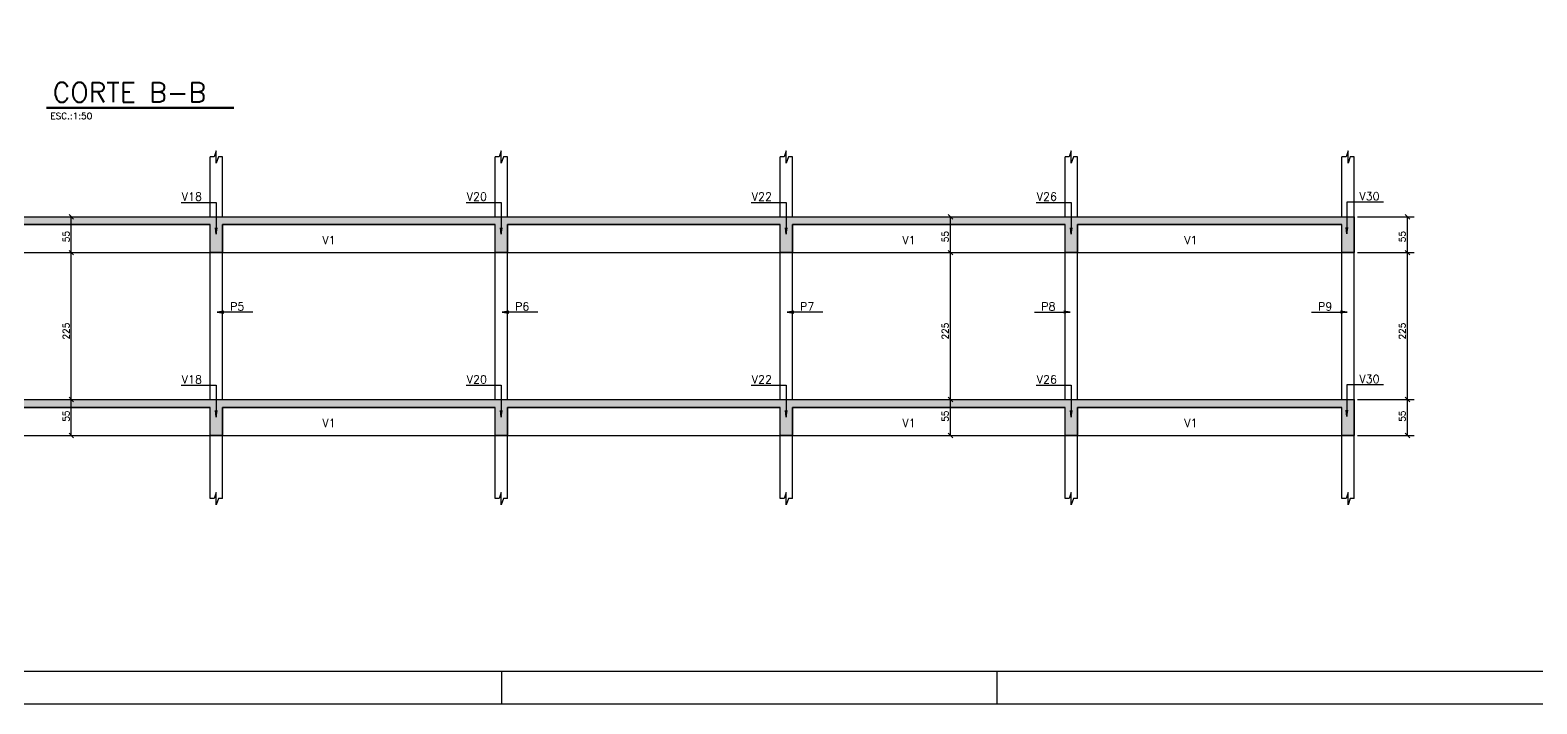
# Model space of a CAD drawing. Extents: x 1005 to 7189, y 1013 to 3983.
# Drawn here: x 3129 to 5439, y 1013 to 2045 of the extents above; entities that cross this region are included whole.
import ezdxf

# ---------------------------------------------------------------- set-up
doc = ezdxf.new("R2010")
doc.units = 0
doc.header["$MEASUREMENT"] = 0
for name, color, linetype in [('1', 1, 'CONTINUOUS'), ('2', 2, 'CONTINUOUS'), ('3', 3, 'CONTINUOUS'), ('6', 6, 'CONTINUOUS'), ('8', 8, 'CONTINUOUS'), ('9', 9, 'CONTINUOUS')]:
    doc.layers.add(name, color=color, linetype=linetype)
doc.styles.get("Standard").update_dxf_attribs({"font": 'ROMANS.SHX'})

msp = doc.modelspace()

# ---------------------------------------------------------------- linework, layer by layer
at = {"layer": '1', "linetype": 'Continuous'}
msp.add_lwpolyline([(1005.01258, 1013.090475), (7189.246905, 1013.090475), (7189.246905, 3983.090475), (1005.01258, 3983.090475), (1005.01258, 1013.090475)], dxfattribs=at)
at = {"layer": '2', "linetype": 'Continuous'}
for p, q in [((3195.533594, 1755.588956), (3188.462526, 1762.660024)), ((4543.528621, 1755.588956), (4536.457553, 1762.660024)), ((5244.366655, 1755.588956), (5237.295587, 1762.660024)), ((3195.533594, 1700.588956), (3188.462526, 1707.660024)), ((3195.533594, 1700.588956), (3188.462526, 1707.660024)), ((4543.528621, 1700.588956), (4536.457553, 1707.660024)), ((4543.528621, 1700.588956), (4536.457553, 1707.660024)), ((5244.366655, 1700.588956), (5237.295587, 1707.660024)), ((5244.366655, 1700.588956), (5237.295587, 1707.660024)), ((3195.533594, 1475.588956), (3188.462526, 1482.660024)), ((3195.533594, 1475.588956), (3188.462526, 1482.660024)), ((4543.528621, 1475.588956), (4536.457553, 1482.660024)), ((4543.528621, 1475.588956), (4536.457553, 1482.660024)), ((5244.366655, 1475.588956), (5237.295587, 1482.660024)), ((5244.366655, 1475.588956), (5237.295587, 1482.660024)), ((3195.533594, 1420.588956), (3188.462526, 1427.660024)), ((4543.528621, 1420.588956), (4536.457553, 1427.660024)), ((5244.366655, 1420.588956), (5237.295587, 1427.660024))]:
    msp.add_line(p, q, dxfattribs=at)
at = {"layer": '3', "linetype": 'Continuous'}
for p, q in [((3404.7765, 1759.12449), (3404.7765, 1850.811001)), ((3423.7765, 1759.12449), (3423.7765, 1850.811001)), ((3841.7765, 1759.12449), (3841.7765, 1850.811001)), ((3860.7765, 1759.12449), (3860.7765, 1850.811001)), ((4278.7765, 1759.12449), (4278.7765, 1850.811001)), ((4297.7765, 1759.12449), (4297.7765, 1850.811001)), ((4715.7765, 1759.12449), (4715.7765, 1850.811001)), ((4734.7765, 1759.12449), (4734.7765, 1850.811001)), ((5140.2765, 1759.12449), (5140.2765, 1850.811001)), ((5159.2765, 1759.12449), (5159.2765, 1850.811001)), ((2986.7765, 1704.12449), (3404.7765, 1704.12449)), ((3404.7765, 1479.12449), (3404.7765, 1704.12449)), ((3423.7765, 1704.12449), (3841.7765, 1704.12449)), ((3423.7765, 1479.12449), (3423.7765, 1704.12449)), ((3841.7765, 1479.12449), (3841.7765, 1704.12449)), ((3860.7765, 1704.12449), (4278.7765, 1704.12449)), ((3860.7765, 1479.12449), (3860.7765, 1704.12449)), ((4278.7765, 1479.12449), (4278.7765, 1704.12449)), ((4297.7765, 1704.12449), (4715.7765, 1704.12449)), ((4297.7765, 1479.12449), (4297.7765, 1704.12449)), ((4715.7765, 1479.12449), (4715.7765, 1704.12449)), ((4734.7765, 1704.12449), (5140.2765, 1704.12449)), ((4734.7765, 1479.12449), (4734.7765, 1704.12449)), ((5140.2765, 1479.12449), (5140.2765, 1704.12449)), ((5159.2765, 1479.12449), (5159.2765, 1704.12449)), ((2986.7765, 1424.12449), (3404.7765, 1424.12449)), ((3404.7765, 1327.437979), (3404.7765, 1424.12449)), ((3423.7765, 1424.12449), (3841.7765, 1424.12449)), ((3423.7765, 1327.437979), (3423.7765, 1424.12449)), ((3841.7765, 1327.437979), (3841.7765, 1424.12449)), ((3860.7765, 1424.12449), (4278.7765, 1424.12449)), ((3860.7765, 1327.437979), (3860.7765, 1424.12449)), ((4278.7765, 1327.437979), (4278.7765, 1424.12449)), ((4297.7765, 1424.12449), (4715.7765, 1424.12449)), ((4297.7765, 1327.437979), (4297.7765, 1424.12449)), ((4715.7765, 1327.437979), (4715.7765, 1424.12449)), ((4734.7765, 1424.12449), (5140.2765, 1424.12449)), ((4734.7765, 1327.437979), (4734.7765, 1424.12449)), ((5140.2765, 1327.437979), (5140.2765, 1424.12449)), ((5159.2765, 1327.437979), (5159.2765, 1424.12449)), ((3851.507723, 1063.09205), (3851.507723, 1013.09255)), ((4611.019331, 1063.09205), (4611.019331, 1013.09255))]:
    msp.add_line(p, q, dxfattribs=at)
at = {"layer": '6', "linetype": 'Continuous'}
for p, q in [((3153.874889, 1927.011386), (3441.259828, 1927.011386)), ((3153.874889, 1925.213346), (3441.259828, 1925.213346)), ((1669.2765, 1759.12449), (5159.2765, 1759.12449)), ((5159.2765, 1704.12449), (5159.2765, 1759.12449)), ((2986.7765, 1747.12449), (3404.7765, 1747.12449)), ((3404.7765, 1704.12449), (3404.7765, 1747.12449)), ((3423.7765, 1704.12449), (3423.7765, 1747.12449)), ((3423.7765, 1747.12449), (3841.7765, 1747.12449)), ((3841.7765, 1704.12449), (3841.7765, 1747.12449)), ((3860.7765, 1704.12449), (3860.7765, 1747.12449)), ((3860.7765, 1747.12449), (4278.7765, 1747.12449)), ((4278.7765, 1704.12449), (4278.7765, 1747.12449)), ((4297.7765, 1704.12449), (4297.7765, 1747.12449)), ((4297.7765, 1747.12449), (4715.7765, 1747.12449)), ((4715.7765, 1704.12449), (4715.7765, 1747.12449)), ((4734.7765, 1704.12449), (4734.7765, 1747.12449)), ((4734.7765, 1747.12449), (5140.2765, 1747.12449)), ((5140.2765, 1704.12449), (5140.2765, 1747.12449)), ((3404.7765, 1704.12449), (3423.7765, 1704.12449)), ((3841.7765, 1704.12449), (3860.7765, 1704.12449)), ((4278.7765, 1704.12449), (4297.7765, 1704.12449)), ((4715.7765, 1704.12449), (4734.7765, 1704.12449)), ((5140.2765, 1704.12449), (5159.2765, 1704.12449)), ((1669.2765, 1479.12449), (5159.2765, 1479.12449)), ((5159.2765, 1424.12449), (5159.2765, 1479.12449)), ((2986.7765, 1467.12449), (3404.7765, 1467.12449)), ((3404.7765, 1424.12449), (3404.7765, 1467.12449)), ((3423.7765, 1424.12449), (3423.7765, 1467.12449)), ((3423.7765, 1467.12449), (3841.7765, 1467.12449)), ((3841.7765, 1424.12449), (3841.7765, 1467.12449)), ((3860.7765, 1424.12449), (3860.7765, 1467.12449)), ((3860.7765, 1467.12449), (4278.7765, 1467.12449)), ((4278.7765, 1424.12449), (4278.7765, 1467.12449)), ((4297.7765, 1424.12449), (4297.7765, 1467.12449)), ((4297.7765, 1467.12449), (4715.7765, 1467.12449)), ((4715.7765, 1424.12449), (4715.7765, 1467.12449)), ((4734.7765, 1424.12449), (4734.7765, 1467.12449)), ((4734.7765, 1467.12449), (5140.2765, 1467.12449)), ((5140.2765, 1424.12449), (5140.2765, 1467.12449)), ((3404.7765, 1424.12449), (3423.7765, 1424.12449)), ((3841.7765, 1424.12449), (3860.7765, 1424.12449)), ((4278.7765, 1424.12449), (4297.7765, 1424.12449)), ((4715.7765, 1424.12449), (4734.7765, 1424.12449)), ((5140.2765, 1424.12449), (5159.2765, 1424.12449))]:
    msp.add_line(p, q, dxfattribs=at)
msp.add_lwpolyline([(1155.015047, 1063.09205), (7139.251311, 1063.09205), (7139.251311, 3933.090975), (1155.015047, 3933.090975), (1155.015047, 1063.09205)], dxfattribs=at)
at = {"layer": '8', "linetype": 'Continuous'}
for points in [[(1669.2765, 1759.12449), (5159.2765, 1759.12449), (5159.2765, 1704.12449), (5140.2765, 1704.12449), (5140.2765, 1747.12449), (4734.7765, 1747.12449), (4734.7765, 1704.12449), (4715.7765, 1704.12449), (4715.7765, 1747.12449), (4297.7765, 1747.12449), (4297.7765, 1704.12449), (4278.7765, 1704.12449), (4278.7765, 1747.12449), (3860.7765, 1747.12449), (3860.7765, 1704.12449), (3841.7765, 1704.12449), (3841.7765, 1747.12449), (3423.7765, 1747.12449), (3423.7765, 1704.12449), (3404.7765, 1704.12449), (3404.7765, 1747.12449), (2986.7765, 1747.12449)], [(1669.2765, 1479.12449), (5159.2765, 1479.12449), (5159.2765, 1424.12449), (5140.2765, 1424.12449), (5140.2765, 1467.12449), (4734.7765, 1467.12449), (4734.7765, 1424.12449), (4715.7765, 1424.12449), (4715.7765, 1467.12449), (4297.7765, 1467.12449), (4297.7765, 1424.12449), (4278.7765, 1424.12449), (4278.7765, 1467.12449), (3860.7765, 1467.12449), (3860.7765, 1424.12449), (3841.7765, 1424.12449), (3841.7765, 1467.12449), (3423.7765, 1467.12449), (3423.7765, 1424.12449), (3404.7765, 1424.12449), (3404.7765, 1467.12449), (2986.7765, 1467.12449)]]:
    msp.add_lwpolyline(points, dxfattribs=at)
for points in [[(1688.2765, 1747.12449), (1669.2765, 1759.12449), (5159.2765, 1759.12449)], [(1688.2765, 1747.12449), (5159.2765, 1759.12449), (2093.7765, 1747.12449)], [(2112.7765, 1747.12449), (2093.7765, 1747.12449), (5159.2765, 1759.12449)], [(2112.7765, 1747.12449), (5159.2765, 1759.12449), (2530.7765, 1747.12449)], [(2549.7765, 1747.12449), (2530.7765, 1747.12449), (5159.2765, 1759.12449)], [(2549.7765, 1747.12449), (5159.2765, 1759.12449), (2967.7765, 1747.12449)], [(2986.7765, 1747.12449), (2967.7765, 1747.12449), (5159.2765, 1759.12449)], [(2986.7765, 1747.12449), (5159.2765, 1759.12449), (3404.7765, 1747.12449)], [(3423.7765, 1747.12449), (3404.7765, 1747.12449), (5159.2765, 1759.12449)], [(3423.7765, 1747.12449), (5159.2765, 1759.12449), (3841.7765, 1747.12449)], [(3860.7765, 1747.12449), (3841.7765, 1747.12449), (5159.2765, 1759.12449)], [(3860.7765, 1747.12449), (5159.2765, 1759.12449), (4278.7765, 1747.12449)], [(4297.7765, 1747.12449), (4278.7765, 1747.12449), (5159.2765, 1759.12449)], [(4297.7765, 1747.12449), (5159.2765, 1759.12449), (4715.7765, 1747.12449)], [(4734.7765, 1747.12449), (4715.7765, 1747.12449), (5159.2765, 1759.12449)], [(4734.7765, 1747.12449), (5159.2765, 1759.12449), (5140.2765, 1747.12449)], [(5140.2765, 1704.12449), (5140.2765, 1747.12449), (5159.2765, 1759.12449)], [(5140.2765, 1704.12449), (5159.2765, 1759.12449), (5159.2765, 1704.12449)], [(3423.7765, 1747.12449), (3423.7765, 1704.12449), (3404.7765, 1704.12449)], [(3423.7765, 1747.12449), (3404.7765, 1704.12449), (3404.7765, 1747.12449)], [(3860.7765, 1747.12449), (3860.7765, 1704.12449), (3841.7765, 1704.12449)], [(3860.7765, 1747.12449), (3841.7765, 1704.12449), (3841.7765, 1747.12449)], [(4297.7765, 1747.12449), (4297.7765, 1704.12449), (4278.7765, 1704.12449)], [(4297.7765, 1747.12449), (4278.7765, 1704.12449), (4278.7765, 1747.12449)], [(4734.7765, 1747.12449), (4734.7765, 1704.12449), (4715.7765, 1704.12449)], [(4734.7765, 1747.12449), (4715.7765, 1704.12449), (4715.7765, 1747.12449)], [(1688.2765, 1467.12449), (1669.2765, 1479.12449), (5159.2765, 1479.12449)], [(1688.2765, 1467.12449), (5159.2765, 1479.12449), (2093.7765, 1467.12449)], [(2112.7765, 1467.12449), (2093.7765, 1467.12449), (5159.2765, 1479.12449)], [(2112.7765, 1467.12449), (5159.2765, 1479.12449), (2530.7765, 1467.12449)], [(2549.7765, 1467.12449), (2530.7765, 1467.12449), (5159.2765, 1479.12449)], [(2549.7765, 1467.12449), (5159.2765, 1479.12449), (2967.7765, 1467.12449)], [(2986.7765, 1467.12449), (2967.7765, 1467.12449), (5159.2765, 1479.12449)], [(2986.7765, 1467.12449), (5159.2765, 1479.12449), (3404.7765, 1467.12449)], [(3423.7765, 1467.12449), (3404.7765, 1467.12449), (5159.2765, 1479.12449)], [(3423.7765, 1467.12449), (5159.2765, 1479.12449), (3841.7765, 1467.12449)], [(3860.7765, 1467.12449), (3841.7765, 1467.12449), (5159.2765, 1479.12449)], [(3860.7765, 1467.12449), (5159.2765, 1479.12449), (4278.7765, 1467.12449)], [(4297.7765, 1467.12449), (4278.7765, 1467.12449), (5159.2765, 1479.12449)], [(4297.7765, 1467.12449), (5159.2765, 1479.12449), (4715.7765, 1467.12449)], [(4734.7765, 1467.12449), (4715.7765, 1467.12449), (5159.2765, 1479.12449)], [(4734.7765, 1467.12449), (5159.2765, 1479.12449), (5140.2765, 1467.12449)], [(5140.2765, 1424.12449), (5140.2765, 1467.12449), (5159.2765, 1479.12449)], [(5140.2765, 1424.12449), (5159.2765, 1479.12449), (5159.2765, 1424.12449)], [(3423.7765, 1467.12449), (3423.7765, 1424.12449), (3404.7765, 1424.12449)], [(3423.7765, 1467.12449), (3404.7765, 1424.12449), (3404.7765, 1467.12449)], [(3860.7765, 1467.12449), (3860.7765, 1424.12449), (3841.7765, 1424.12449)], [(3860.7765, 1467.12449), (3841.7765, 1424.12449), (3841.7765, 1467.12449)], [(4297.7765, 1467.12449), (4297.7765, 1424.12449), (4278.7765, 1424.12449)], [(4297.7765, 1467.12449), (4278.7765, 1424.12449), (4278.7765, 1467.12449)], [(4734.7765, 1467.12449), (4734.7765, 1424.12449), (4715.7765, 1424.12449)], [(4734.7765, 1467.12449), (4715.7765, 1424.12449), (4715.7765, 1467.12449)]]:
    msp.add_solid(points, dxfattribs=at)
at = {"layer": '9', "linetype": 'Continuous'}
for p, q in [((3191.99806, 1704.12449), (3191.99806, 1759.12449)), ((4539.993087, 1704.12449), (4539.993087, 1759.12449)), ((5164.2765, 1759.12449), (5250.831121, 1759.12449)), ((5240.831121, 1704.12449), (5240.831121, 1759.12449)), ((3191.99806, 1479.12449), (3191.99806, 1704.12449)), ((4539.993087, 1479.12449), (4539.993087, 1704.12449)), ((5164.2765, 1704.12449), (5250.831121, 1704.12449)), ((5240.831121, 1479.12449), (5240.831121, 1704.12449)), ((3191.99806, 1424.12449), (3191.99806, 1479.12449)), ((4539.993087, 1424.12449), (4539.993087, 1479.12449)), ((5164.2765, 1479.12449), (5250.831121, 1479.12449)), ((5240.831121, 1424.12449), (5240.831121, 1479.12449)), ((5164.2765, 1424.12449), (5250.831121, 1424.12449))]:
    msp.add_line(p, q, dxfattribs=at)
for points in [[(3423.7765, 1850.811001), (3417.443155, 1850.811001), (3414.2765, 1841.311001), (3414.2765, 1860.311), (3411.109827, 1850.811001), (3404.7765, 1850.811001)], [(3860.7765, 1850.811001), (3854.443155, 1850.811001), (3851.2765, 1841.311001), (3851.2765, 1860.311), (3848.109827, 1850.811001), (3841.7765, 1850.811001)], [(4297.7765, 1850.811001), (4291.443155, 1850.811001), (4288.2765, 1841.311001), (4288.2765, 1860.311), (4285.109827, 1850.811001), (4278.7765, 1850.811001)], [(4734.7765, 1850.811001), (4728.443155, 1850.811001), (4725.2765, 1841.311001), (4725.2765, 1860.311), (4722.109827, 1850.811001), (4715.7765, 1850.811001)], [(5159.2765, 1850.811001), (5152.943155, 1850.811001), (5149.7765, 1841.311001), (5149.7765, 1860.311), (5146.609827, 1850.811001), (5140.2765, 1850.811001)], [(3360.513104, 1781.007078), (3414.253519, 1781.007078), (3414.253519, 1732.331182), (3412.948257, 1742.24563), (3414.253519, 1732.331182), (3415.558781, 1742.24563)], [(3797.513104, 1781.007078), (3851.253519, 1781.007078), (3851.253519, 1732.331182), (3849.948257, 1742.24563), (3851.253519, 1732.331182), (3852.558781, 1742.24563)], [(4234.513104, 1781.007078), (4288.253519, 1781.007078), (4288.253519, 1732.331182), (4286.948257, 1742.24563), (4288.253519, 1732.331182), (4289.558781, 1742.24563)], [(4671.513104, 1781.007078), (4725.253519, 1781.007078), (4725.253519, 1732.331182), (4723.948257, 1742.24563), (4725.253519, 1732.331182), (4726.558781, 1742.24563)], [(5204.173907, 1781.624334), (5148.056632, 1781.624334), (5148.056632, 1732.948438), (5146.75137, 1742.862886), (5148.056632, 1732.948438), (5149.361894, 1742.862886)], [(3470.442767, 1612.977448), (3415.844267, 1612.977448), (3425.758716, 1614.28271), (3415.844267, 1612.977448), (3425.758716, 1611.672186)], [(3907.442767, 1612.977448), (3852.844267, 1612.977448), (3862.758716, 1614.28271), (3852.844267, 1612.977448), (3862.758716, 1611.672186)], [(4344.442767, 1612.977448), (4289.844267, 1612.977448), (4299.758716, 1614.28271), (4289.844267, 1612.977448), (4299.758716, 1611.672186)], [(4669.110233, 1612.977448), (4723.708733, 1612.977448), (4713.794284, 1614.28271), (4723.708733, 1612.977448), (4713.794284, 1611.672186)], [(5093.610233, 1612.977448), (5148.208733, 1612.977448), (5138.294284, 1614.28271), (5148.208733, 1612.977448), (5138.294284, 1611.672186)], [(3360.513104, 1501.007078), (3414.253519, 1501.007078), (3414.253519, 1452.331182), (3412.948257, 1462.24563), (3414.253519, 1452.331182), (3415.558781, 1462.24563)], [(3797.513104, 1501.007078), (3851.253519, 1501.007078), (3851.253519, 1452.331182), (3849.948257, 1462.24563), (3851.253519, 1452.331182), (3852.558781, 1462.24563)], [(4234.513104, 1501.007078), (4288.253519, 1501.007078), (4288.253519, 1452.331182), (4286.948257, 1462.24563), (4288.253519, 1452.331182), (4289.558781, 1462.24563)], [(4671.513104, 1501.007078), (4725.253519, 1501.007078), (4725.253519, 1452.331182), (4723.948257, 1462.24563), (4725.253519, 1452.331182), (4726.558781, 1462.24563)], [(5204.173907, 1501.624334), (5148.056632, 1501.624334), (5148.056632, 1452.948438), (5146.75137, 1462.862886), (5148.056632, 1452.948438), (5149.361894, 1462.862886)], [(3423.7765, 1327.437979), (3417.443155, 1327.437979), (3414.2765, 1317.937979), (3414.2765, 1336.937978), (3411.109827, 1327.437979), (3404.7765, 1327.437979)], [(3860.7765, 1327.437979), (3854.443155, 1327.437979), (3851.2765, 1317.937979), (3851.2765, 1336.937978), (3848.109827, 1327.437979), (3841.7765, 1327.437979)], [(4297.7765, 1327.437979), (4291.443155, 1327.437979), (4288.2765, 1317.937979), (4288.2765, 1336.937978), (4285.109827, 1327.437979), (4278.7765, 1327.437979)], [(4734.7765, 1327.437979), (4728.443155, 1327.437979), (4725.2765, 1317.937979), (4725.2765, 1336.937978), (4722.109827, 1327.437979), (4715.7765, 1327.437979)], [(5159.2765, 1327.437979), (5152.943155, 1327.437979), (5149.7765, 1317.937979), (5149.7765, 1336.937978), (5146.609827, 1327.437979), (5140.2765, 1327.437979)]]:
    msp.add_lwpolyline(points, dxfattribs=at)

# ---------------------------------------------------------------- texts
at = {"layer": '2', "linetype": 'Continuous'}
msp.add_text('ESC.:1:50', height=10, dxfattribs=at).set_placement((3159.813527, 1908.430127))
for s, p in [('55', (3188.99806, 1720.12449)), ('55', (4536.993087, 1720.12449)), ('55', (5237.831121, 1720.12449)), ('225', (3188.99806, 1571.12449)), ('225', (4536.993087, 1571.12449)), ('225', (5237.831121, 1571.12449)), ('55', (3188.99806, 1445.12449)), ('55', (4536.993087, 1445.12449)), ('55', (5237.831121, 1445.12449))]:
    msp.add_text(s, height=10, rotation=90, dxfattribs=at).set_placement(p)
at = {"layer": '3', "linetype": 'Continuous'}
for s, p in [('V18', (3361.272945, 1783.682922)), ('V20', (3798.272945, 1783.682922)), ('V22', (4235.272945, 1783.682922)), ('V26', (4672.272945, 1783.682922)), ('V30', (5166.986377, 1784.300178)), ('V1', (3576.968798, 1716.932987)), ('V1', (4466.279002, 1716.932987)), ('V1', (4898.452557, 1716.932987)), ('P5', (3435.387606, 1615.51684)), ('P6', (3872.387606, 1615.51684)), ('P7', (4309.387606, 1615.51684)), ('P8', (4679.165394, 1615.51684)), ('P9', (5103.665394, 1615.51684)), ('V18', (3361.272945, 1503.682922)), ('V20', (3798.272945, 1503.682922)), ('V22', (4235.272945, 1503.682922)), ('V26', (4672.272945, 1503.682922)), ('V30', (5166.986377, 1504.300178)), ('V1', (3576.968798, 1436.932987)), ('V1', (4466.279002, 1436.932987)), ('V1', (4898.452557, 1436.932987))]:
    msp.add_text(s, height=12.5, dxfattribs=at).set_placement(p)
at = {"layer": '6', "linetype": 'Continuous'}
msp.add_text('CORTE B-B', height=30, dxfattribs=at).set_placement((3163.389436, 1934.535475))

doc.saveas('drawing.dxf')
